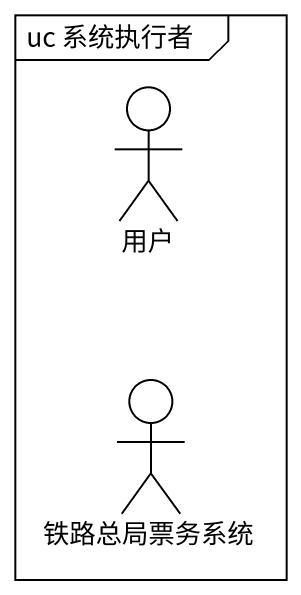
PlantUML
@startuml
mainframe uc 系统执行者
actor 用户
actor 铁路总局票务系统
@enduml
